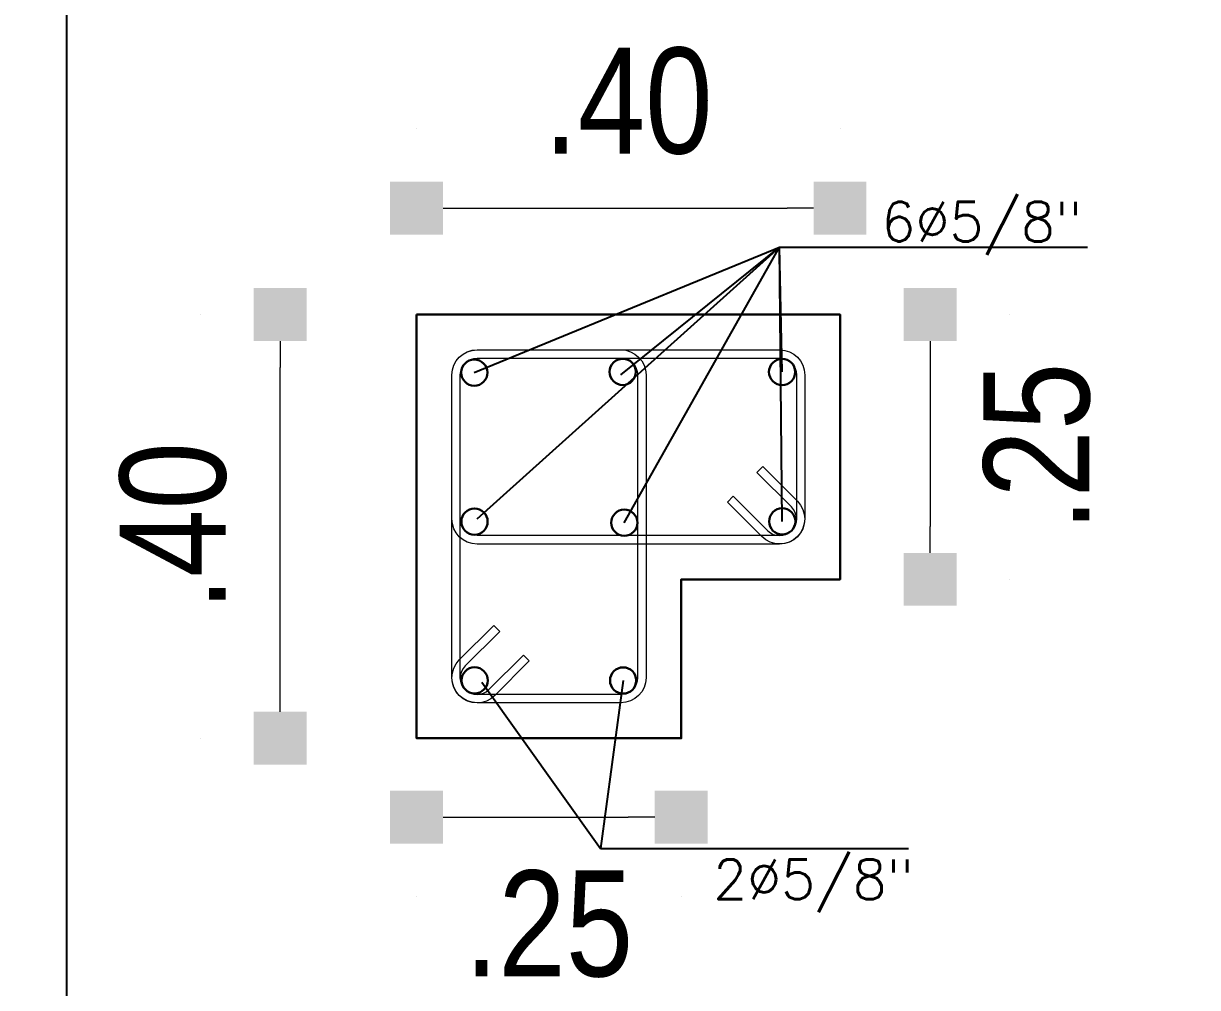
# Model space of a CAD drawing. Header units: millimetres. Extents: x -3570 to 5754, y -12788176 to 1214.
# Drawn here: x 3375.693 to 3377.911, y 1135.061 to 1136.882 of the extents above; entities that cross this region are included whole.
import ezdxf
from ezdxf import colors
from ezdxf.entities.mleader import LeaderData, LeaderLine
from ezdxf.math import Vec2, Vec3

# ---------------------------------------------------------------- set-up
doc = ezdxf.new("R2010")
doc.units = ezdxf.units.MM
for name, color, linetype in [('.D1 cotas', 1, 'Continuous'), ('.N1 Cuadros', 253, 'Continuous'), ('COTAS-INTER', 7, 'Continuous')]:
    doc.layers.add(name, color=color, linetype=linetype)
doc.layers.add('AC Ø 3 -4', color=3, linetype='Continuous', lineweight=20)
doc.layers.add('CIMIENTO ARMADO', color=170, linetype='Continuous', lineweight=30)
doc.styles.add('Anot 1.5mm simplex', font='simplex.shx', dxfattribs={"height": 0.0015})
doc.styles.add('arial narrow', font='ARIALN.TTF')
doc.dimstyles.new('ROMAN50', dxfattribs={"dimtxt": 0.1, "dimasz": 0.05, "dimexe": 0.075, "dimexo": 0.05, "dimgap": 0.05, "dimtad": 2, "dimzin": 4, "dimdsep": 46, "dimtxsty": 'arial narrow', "dimblk": 'BOXFILLED', "dimcen": 0.07, "dimclrd": 142, "dimclre": 142, "dimclrt": 2, "dimaunit": 1, "dimadec": 0, "dimazin": 0, "dimtfac": 1, "dimtix": 1, "dimtmove": 0, "dimatfit": 3, "dimldrblk": 'BOXFILLED', "dimfxl": 0.2, "dimfxlon": 1, "dimtolj": 1, "dimtzin": 0, "dimlwd": 9, "dimlwe": 9, "dimarcsym": 0})

# ---------------------------------------------------------------- blocks, each defined once
blk = doc.blocks.new('_None')
blk = doc.blocks.new('*U239')
at = {"layer": 'AC Ø 3 -4'}
for p, q in [((200.8319, -89.7619), (200.6689, -89.7619)), ((200.8319, -89.7714), (200.6689, -89.7714)), ((200.6404, -89.7904), (200.6404, -90.1334)), ((200.6499, -89.7904), (200.6499, -90.1334)), ((200.8509, -90.1334), (200.8509, -89.7904)), ((200.8604, -90.1334), (200.8604, -89.7904)), ((200.6689, -90.1524), (200.8319, -90.1524)), ((200.6689, -90.1619), (200.8319, -90.1619))]:
    blk.add_line(p, q, dxfattribs=at)
blk.add_lwpolyline([(200.8062, -90.0808), (200.8453, -90.1199, -1), (200.8184, -90.1468), (200.7793, -90.1077), (200.7726, -90.1144), (200.8117, -90.1535, 1), (200.852, -90.1132), (200.8129, -90.0741)], format="xyb", close=True, dxfattribs=at)
for centre, radius, start, end in [((200.6689, -89.7904), 0.0285, 90, 180), ((200.6689, -89.7904), 0.019, 90, 180), ((200.8319, -89.7904), 0.0285, 0, 90), ((200.8319, -89.7904), 0.019, 0, 90), ((200.6689, -90.1334), 0.0285, 180, 270), ((200.6689, -90.1334), 0.019, 180, 270), ((200.8319, -90.1334), 0.019, 270, 360), ((200.8319, -90.1334), 0.0285, 270, 360)]:
    blk.add_arc(centre, radius, start, end, dxfattribs=at)
blk = doc.blocks.new('*U240')
at = {"layer": 'AC Ø 3 -4'}
for p, q in [((200.7032, -89.879), (200.5402, -89.879)), ((200.7032, -89.8885), (200.5402, -89.8885)), ((200.5117, -89.9075), (200.5117, -90.2505)), ((200.5212, -89.9075), (200.5212, -90.2505)), ((200.7222, -90.2505), (200.7222, -89.9075)), ((200.7317, -90.2505), (200.7317, -89.9075)), ((200.5402, -90.2695), (200.7032, -90.2695)), ((200.5402, -90.279), (200.7032, -90.279))]:
    blk.add_line(p, q, dxfattribs=at)
blk.add_lwpolyline([(200.6776, -90.198), (200.7167, -90.2371, -1), (200.6898, -90.264), (200.6507, -90.2249), (200.644, -90.2316), (200.6831, -90.2707, 1), (200.7234, -90.2304), (200.6843, -90.1913)], format="xyb", close=True, dxfattribs=at)
for centre, radius, start, end in [((200.5402, -89.9075), 0.0285, 90, 180), ((200.7032, -89.9075), 0.0285, 0, 90), ((200.5402, -89.9075), 0.019, 90, 180), ((200.7032, -89.9075), 0.019, 0, 90), ((200.5402, -90.2505), 0.0285, 180, 270), ((200.5402, -90.2505), 0.019, 180, 270), ((200.7032, -90.2505), 0.019, 270, 360), ((200.7032, -90.2505), 0.0285, 270, 360)]:
    blk.add_arc(centre, radius, start, end, dxfattribs=at)
blk = doc.blocks.new('_BoxFilled')
at = {"color": 0, "linetype": 'ByBlock', "lineweight": -2}
blk.add_line((-0.5, 0), (-1, 0), dxfattribs=at)
at = {"color": 0, "linetype": 'ByBlock'}
blk.add_solid([(-0.5, 0.5), (0.5, 0.5), (-0.5, -0.5), (0.5, -0.5)], dxfattribs=at)
blk = doc.blocks.new('*D1128')
at = {"color": 142, "lineweight": 9, "transparency": 16777216}
for p, q in [((3297.5476, 1129.6655), (3297.5476, 1129.6655)), ((3297.9476, 1129.6655), (3297.9476, 1129.6655)), ((3297.5976, 1129.5905), (3297.8976, 1129.5905))]:
    blk.add_line(p, q, dxfattribs=at)
at = {"layer": 'Defpoints', "color": 0, "lineweight": -2, "transparency": 16777216}
for p in [(3297.9476, 1129.5905), (3297.5476, 1129.4901, -42763.3372), (3297.9476, 1129.4901, -42763.3372)]:
    blk.add_point(p, dxfattribs=at)
at = {"color": 142, "lineweight": 9, "transparency": 16777216, "xscale": 0.05, "yscale": 0.05, "zscale": 0.05, "rotation": 180}
blk.add_blockref('_BoxFilled', (3297.5476, 1129.5905), dxfattribs=at)
at = {"color": 142, "lineweight": 9, "transparency": 16777216, "xscale": 0.05, "yscale": 0.05, "zscale": 0.05}
blk.add_blockref('_BoxFilled', (3297.9476, 1129.5905), dxfattribs=at)
at = {"color": 2, "transparency": 16777216, "insert": (3297.7476, 1129.6915), "char_height": 0.1, "attachment_point": 5, "style": 'arial narrow'}
blk.add_mtext('\\A1;.40', dxfattribs=at)
blk = doc.blocks.new('*D1129')
at = {"color": 142, "lineweight": 9, "transparency": 16777216}
for p, q in [((3297.3438, 1129.4901), (3297.3438, 1129.4901)), ((3297.4188, 1129.1401), (3297.4188, 1129.4401)), ((3297.3438, 1129.0901), (3297.3438, 1129.0901))]:
    blk.add_line(p, q, dxfattribs=at)
at = {"layer": 'Defpoints', "color": 0, "lineweight": -2, "transparency": 16777216}
for p in [(3297.4188, 1129.4901), (3297.5476, 1129.4901, -42763.3372), (3297.5476, 1129.0901, -42763.3372)]:
    blk.add_point(p, dxfattribs=at)
at = {"color": 142, "lineweight": 9, "transparency": 16777216, "xscale": 0.05, "yscale": 0.05, "zscale": 0.05}
for p, rotation in [((3297.4188, 1129.4901), 90), ((3297.4188, 1129.0901), 270)]:
    blk.add_blockref('_BoxFilled', p, dxfattribs=dict(at, rotation=rotation))
at = {"color": 2, "transparency": 16777216, "insert": (3297.3178, 1129.2901), "char_height": 0.1, "attachment_point": 5, "rotation": 90, "style": 'arial narrow'}
blk.add_mtext('\\A1;.40', dxfattribs=at)
blk = doc.blocks.new('*D1139')
at = {"layer": 'COTAS-INTER', "color": 142, "lineweight": 9, "transparency": 16777216}
for p, q in [((3298.1078, 1129.4901), (3298.1078, 1129.4901)), ((3298.0328, 1129.4401), (3298.0328, 1129.2901)), ((3298.1078, 1129.2401), (3298.1078, 1129.2401))]:
    blk.add_line(p, q, dxfattribs=at)
at = {"layer": 'Defpoints', "color": 0, "lineweight": -2, "transparency": 16777216}
for p in [(3297.9476, 1129.4901, -32612.0699), (3297.9473, 1129.2401, -32612.0699), (3298.0328, 1129.2401)]:
    blk.add_point(p, dxfattribs=at)
at = {"layer": 'COTAS-INTER', "color": 142, "lineweight": 9, "transparency": 16777216, "xscale": 0.05, "yscale": 0.05, "zscale": 0.05}
for p, rotation in [((3298.0328, 1129.4901), 90), ((3298.0328, 1129.2401), 270)]:
    blk.add_blockref('_BoxFilled', p, dxfattribs=dict(at, rotation=rotation))
at = {"layer": 'COTAS-INTER', "color": 2, "lineweight": 211, "transparency": 16777216, "insert": (3298.1338, 1129.3651), "char_height": 0.1, "attachment_point": 5, "rotation": 90, "style": 'arial narrow'}
blk.add_mtext('\\A1;.25', dxfattribs=at)
blk = doc.blocks.new('*D1140')
at = {"layer": 'COTAS-INTER', "color": 142, "lineweight": 9, "transparency": 16777216}
for p, q in [((3297.5976, 1129.0156), (3297.7476, 1129.0156)), ((3297.5476, 1128.9406), (3297.5476, 1128.9406)), ((3297.7976, 1128.9406), (3297.7976, 1128.9406))]:
    blk.add_line(p, q, dxfattribs=at)
at = {"layer": 'Defpoints', "color": 0, "lineweight": -2, "transparency": 16777216}
for p in [(3297.5476, 1129.0901, -32612.0699), (3297.7976, 1129.0901, -32612.0699), (3297.7976, 1129.0156)]:
    blk.add_point(p, dxfattribs=at)
at = {"layer": 'COTAS-INTER', "color": 142, "lineweight": 9, "transparency": 16777216, "xscale": 0.05, "yscale": 0.05, "zscale": 0.05, "rotation": 180}
blk.add_blockref('_BoxFilled', (3297.5476, 1129.0156), dxfattribs=at)
at = {"layer": 'COTAS-INTER', "color": 142, "lineweight": 9, "transparency": 16777216, "xscale": 0.05, "yscale": 0.05, "zscale": 0.05}
blk.add_blockref('_BoxFilled', (3297.7976, 1129.0156), dxfattribs=at)
at = {"layer": 'COTAS-INTER', "color": 2, "lineweight": 211, "transparency": 16777216, "insert": (3297.6726, 1128.9145), "char_height": 0.1, "attachment_point": 5, "style": 'arial narrow'}
blk.add_mtext('\\A1;.25', dxfattribs=at)
blk = doc.blocks.new('1.-1')
at = {"layer": '.D1 cotas'}
ml = blk.add_multileader_mtext('Standard', dxfattribs=at)
ml.set_content('2∅5/8" ', color=7, style='Anot 1.5mm simplex')
ml.set_leader_properties()
ml.set_arrow_properties(name='NONE')
ml.build(insert=Vec2(0, 0))
ml.multileader.update_dxf_attribs({"text_left_attachment_type": 6, "text_right_attachment_type": 6, "dogleg_length": 0.005, "arrow_head_size": 0.05, "scale": 50})
ctx = ml.context
ctx.base_point, ctx.scale, ctx.char_height, ctx.arrow_head_size, ctx.landing_gap_size, ctx.plane_origin = Vec3(3465.3359, 1144.1736, -27897458.1355), 50, 0.0375, 0.05, 0.05, Vec3(3465.2596, 1144.2842, -27897458.1355)
ctx.left_attachment, ctx.right_attachment = 6, 6
notes = []
notes.append((ctx, [(1, (1, 1, 0), (3465.2895, 1144.1736, -27897458.1355), (1, 0), 0.0463, [(2, [(3465.1103, 1144.1054, -27897458.1355), (3465.2327, 1144.1026, -27897458.1355), (3465.2327, 1144.1026, -27897458.1355), (3465.1103, 1144.1054, -27897458.1355), (3465.2327, 1144.1026, -27897458.1355)], 0, [])])]))
ctx.mtext.insert, ctx.mtext.width, ctx.mtext.flow_direction = Vec3(3465.3859, 1144.2236, -27897458.1355), 0.192628, 5
ml = blk.add_multileader_mtext('Standard', dxfattribs=at)
ml.set_content('2∅5/8" ', color=7, style='Anot 1.5mm simplex')
ml.set_leader_properties()
ml.set_arrow_properties(name='NONE')
ml.build(insert=Vec2(0, 0))
ml.multileader.update_dxf_attribs({"text_left_attachment_type": 6, "text_right_attachment_type": 6, "dogleg_length": 0.005, "arrow_head_size": 0.05, "scale": 50})
ctx = ml.context
ctx.base_point, ctx.scale, ctx.char_height, ctx.arrow_head_size, ctx.landing_gap_size, ctx.plane_origin = Vec3(3465.3371, 1143.8808, -27897458.1355), 50, 0.0375, 0.05, 0.05, Vec3(3465.2373, 1143.7882, -27897458.1355)
ctx.left_attachment, ctx.right_attachment = 6, 6
notes.append((ctx, [(1, (1, 1, 0), (3465.2908, 1143.8808, -27897458.1355), (1, 0), 0.0463, [(0, [(3465.1103, 1143.9359, -27897458.1355), (3465.2327, 1143.9359, -27897458.1355), (3465.1103, 1143.9359, -27897458.1355), (3465.2327, 1143.9359, -27897458.1355)], 0, [])])]))
ctx.mtext.insert, ctx.mtext.width, ctx.mtext.flow_direction = Vec3(3465.3871, 1143.9308, -27897458.1355), 0.192628, 5
for ctx, leaders in notes:
    for number, flags, end, landing, length, lines in leaders:
        leader = LeaderData()
        leader.index, (leader.has_last_leader_line, leader.has_dogleg_vector, leader.attachment_direction) = number, flags
        leader.last_leader_point, leader.dogleg_vector, leader.dogleg_length = Vec3(end), Vec3(landing), length
        for number, points, colour, breaks in lines:
            line = LeaderLine()
            line.index, line.vertices, line.color, line.breaks = number, Vec3.list(points), colors.encode_raw_color(colour), breaks
            leader.lines.append(line)
        ctx.leaders.append(leader)
blk = doc.blocks.new('CUADRO COLUMNAS')
at = {"layer": '.D1 cotas', "color": 219, "linetype": 'ByBlock', "lineweight": -2, "true_color": 0x642165}
for p, q in [((3297.6021, 1129.4353, -24619.0709), (3297.8904, 1129.5537, -24619.0709)), ((3297.6047, 1129.2972, -24619.0709), (3297.8904, 1129.5537, -24619.0709)), ((3297.7405, 1129.4331, -24619.0709), (3297.8904, 1129.5537, -24619.0709)), ((3297.7438, 1129.2936, -24619.0709), (3297.8904, 1129.5537, -24619.0709)), ((3297.8904, 1129.5537, -24619.0709), (3297.9367, 1129.5537, -24619.0709)), ((3297.893, 1129.2948, -24619.0709), (3297.8904, 1129.5537, -24619.0709)), ((3297.8929, 1129.4359, -24619.0709), (3297.8904, 1129.5537, -24619.0709)), ((3297.9367, 1129.5537, -24619.0709), (3298.1813, 1129.5537, -24619.0709)), ((3297.6093, 1129.1431, 88527.8283), (3297.7213, 1128.9858, 88527.8283)), ((3297.7427, 1129.1446, -24619.0709), (3297.7213, 1128.9858, 88527.8283)), ((3297.7213, 1128.9858, 88527.8283), (3298.0123, 1128.9858, 88527.8283))]:
    blk.add_line(p, q, dxfattribs=at)
at = {"layer": '.N1 Cuadros', "linetype": 'Continuous'}
blk.add_line((3297.2172, 1127.6087, 20302.5345), (3297.2172, 1130.2772, 20302.5345), dxfattribs=at)
at = {"color": 5, "lineweight": 30, "transparency": 16777216, "elevation": -24619.0709}
blk.add_lwpolyline([(3297.5476, 1129.4901), (3297.5476, 1129.0901), (3297.7976, 1129.0901), (3297.7976, 1129.2401), (3297.9476, 1129.2401), (3297.9476, 1129.4901)], close=True, dxfattribs=at)
at = {"layer": 'CIMIENTO ARMADO'}
for centre in [(3297.6021, 1129.4353, -24619.0709), (3297.7423, 1129.436, -24619.0709), (3297.8929, 1129.4359, -24619.0709), (3297.6023, 1129.2946, -24619.0709), (3297.6023, 1129.2946, -24619.0709), (3297.7438, 1129.2936, -24619.0709), (3297.893, 1129.2948, -24619.0709), (3297.6024, 1129.1447, -24619.0709), (3297.7427, 1129.1446, -24619.0709)]:
    blk.add_circle(centre, 0.0124, dxfattribs=at)
at = {"color": 3, "xscale": -0.8333333333334614, "yscale": 0.8333333333334614, "zscale": 0.8333333333334596, "rotation": 90}
blk.add_blockref('*U239', (3222.7794, 1296.6571, -24619.0709), dxfattribs=at)
at = {"color": 3, "xscale": -0.8333333333334596, "yscale": 0.8333333333334596, "zscale": 0.8333333333334596}
blk.add_blockref('*U240', (3464.8574, 1204.356, -24619.0709), dxfattribs=at)
at = {"layer": '.D1 cotas', "color": 7, "lineweight": 20, "style": 'Anot 1.5mm simplex'}
for s, p in [('6∅5/8"', (3297.9867, 1129.5591, -24619.0709)), ('2∅5/8"', (3297.8277, 1128.9382, 88527.8283))]:
    blk.add_text(s, height=0.0375, dxfattribs=at).set_placement(p)
dim = blk.add_linear_dim(base=(3297.9476, 1129.5905, 18144.2663), p1=(3297.5476, 1129.4901, -24619.0709), p2=(3297.9476, 1129.4901, -24619.0709), dimstyle='ROMAN50')
dim.commit()
dim.dimension.update_dxf_attribs({"geometry": '*D1128', "text_midpoint": (3297.7476, 1129.6915, 18144.2663)})
dim = blk.add_linear_dim(base=(3297.4188, 1129.4901, 18144.2663), p1=(3297.5476, 1129.0901, -24619.0709), p2=(3297.5476, 1129.4901, -24619.0709), angle=90, dimstyle='ROMAN50')
dim.commit()
dim.dimension.update_dxf_attribs({"geometry": '*D1129', "text_midpoint": (3297.3178, 1129.2901, 18144.2663)})
at = {"layer": 'COTAS-INTER', "color": 1, "lineweight": 211}
dim = blk.add_linear_dim(base=(3298.0328, 1129.2401, 7992.999), p1=(3297.9476, 1129.4901, -24619.0709), p2=(3297.9473, 1129.2401, -24619.0709), angle=90, dimstyle='ROMAN50', dxfattribs=at)
dim.commit()
dim.dimension.update_dxf_attribs({"geometry": '*D1139', "text_midpoint": (3298.1338, 1129.3651, 7992.999)})
dim = blk.add_linear_dim(base=(3297.7976, 1129.0156, 7992.999), p1=(3297.5476, 1129.0901, -24619.0709), p2=(3297.7976, 1129.0901, -24619.0709), dimstyle='ROMAN50', dxfattribs=at)
dim.commit()
dim.dimension.update_dxf_attribs({"geometry": '*D1140', "text_midpoint": (3297.6726, 1128.9145, 7992.999)})

msp = doc.modelspace()

# ---------------------------------------------------------------- block references
at = {"color": 1, "lineweight": 25, "xscale": 2, "yscale": 2, "zscale": 2}
msp.add_blockref('CUADRO COLUMNAS', (-3218.6598, -1122.648, 49238.1418), dxfattribs=at)
at = {"color": 1, "lineweight": 211, "xscale": 2, "yscale": 2, "zscale": 2}
msp.add_blockref('1.-1', (-3560.5351, -1151.7456, 55794916.271), dxfattribs=at)

doc.saveas('drawing.dxf')
